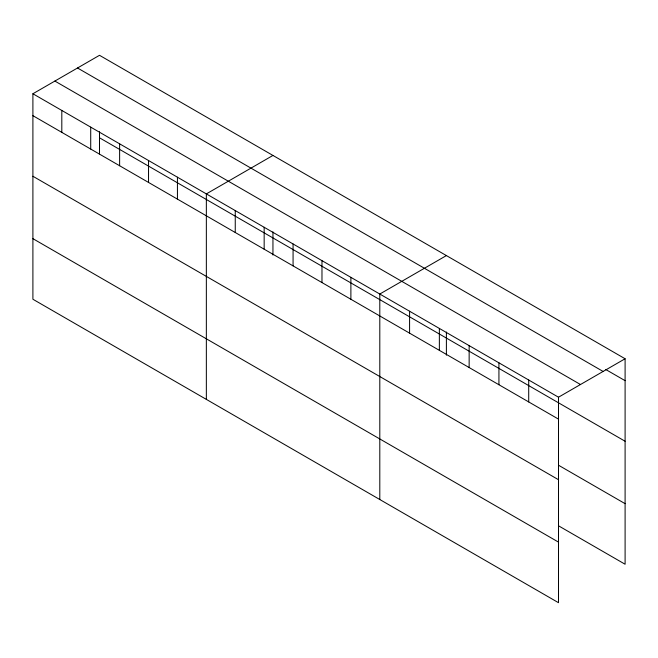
<?xml version="1.0" encoding="UTF-8"?>
<svg xmlns="http://www.w3.org/2000/svg" width="658" height="658" viewBox="0 0 658 658"><rect width="100%" height="100%" fill="white"/><g stroke="black" fill="none" stroke-linecap="round" stroke-linejoin="round"><path stroke-width="0.99" d="M32.9 93.757L558.494 397.21L558.494 602.695L32.9 299.242L32.9 93.757L99.506 55.305L625.1 358.758L625.1 564.243L558.527 525.808M272.947 155.444L206.349 193.896L206.349 399.381M446.395 255.584L379.798 294.036L379.798 499.521M558.494 397.21L625.1 358.758M605.829 369.549L625.1 380.669M77.521 67.996L603.123 371.449M54.877 81.066L580.479 384.519M99.506 137.802L625.1 441.247M32.9 115.676L558.494 419.13M558.527 465.231L625.1 503.666M32.9 176.254L558.494 479.707M32.9 238.665L558.494 542.118M528.711 380.011L528.711 401.931M498.929 362.821L498.929 384.733M469.146 345.623L469.146 367.542M446.395 332.019L446.395 355.188M439.363 328.424L439.363 350.344M409.58 311.234L409.58 333.145M350.887 277.347L350.887 299.267M321.976 260.658L321.976 282.57M293.073 243.97L293.073 265.881M272.947 231.879L272.947 255.049M264.162 227.273L264.162 249.193M235.251 210.585L235.251 232.504M177.438 177.208L177.438 199.127M148.535 160.519L148.535 182.431M119.624 143.831L119.624 165.742M99.506 131.74L99.506 153.906M90.714 127.142L90.714 149.053M61.811 110.445L61.811 132.365"/></g></svg>
